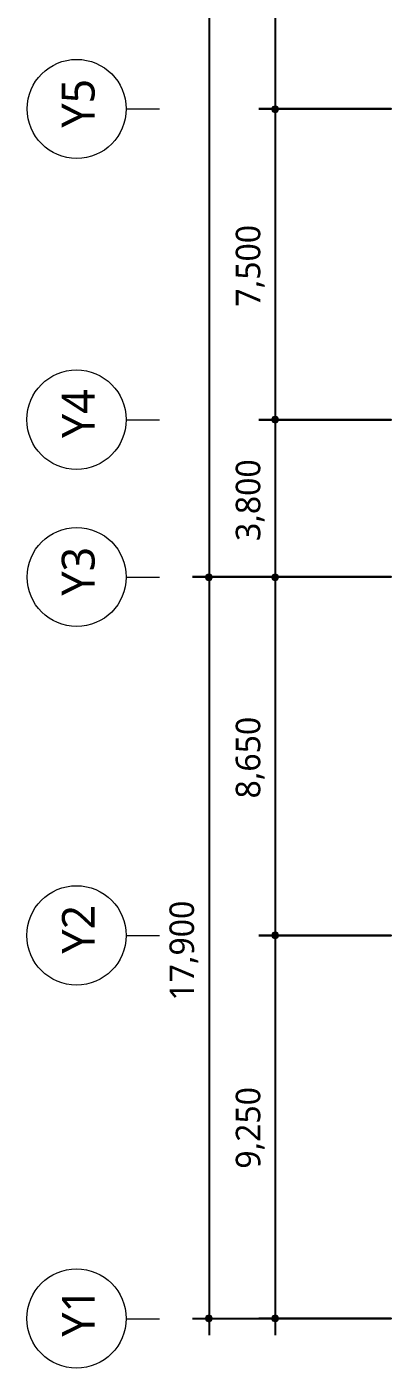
# Model space of a CAD drawing. Header units: millimetres. Extents: x -4020 to 126975, y -1911 to 106713.
# Drawn here: x -4020 to 4784, y 19525 to 51910 of the extents above; entities that cross this region are included whole.
import ezdxf

# ---------------------------------------------------------------- set-up
doc = ezdxf.new("R2010")
doc.units = ezdxf.units.MM
for name, color, linetype in [('PDF_문자', 7, 'Continuous'), ('PDF_솔리드 채우기', 7, 'Continuous'), ('PDF_형상', 7, 'Continuous')]:
    doc.layers.add(name, color=color, linetype=linetype)
doc.styles.add('PDF 맑은 고딕', font='malgun.ttf')

msp = doc.modelspace()

# ---------------------------------------------------------------- linework, layer by layer
at = {"layer": 'PDF_솔리드 채우기', "transparency": 33554559}
for points in [[(1909, 49990), (1878, 49928), (1987, 49928)], [(1909, 49990), (1878, 49928), (1987, 49928)], [(1878, 49928), (1909, 49850), (1987, 49928)], [(1878, 49928), (1909, 49850), (1987, 49928)], [(1987, 50021), (1909, 49990), (1987, 49928)], [(1987, 50021), (1909, 49990), (1987, 49928)], [(1909, 49850), (1987, 49819), (1987, 49928)], [(1909, 49850), (1987, 49819), (1987, 49928)], [(2049, 49990), (1987, 50021), (1987, 49928)], [(2049, 49990), (1987, 50021), (1987, 49928)], [(2080, 49928), (2049, 49990), (1987, 49928)], [(2080, 49928), (2049, 49990), (1987, 49928)], [(1987, 49819), (2049, 49850), (1987, 49928)], [(2049, 49850), (2080, 49928), (1987, 49928)], [(1987, 49819), (2049, 49850), (1987, 49928)], [(2049, 49850), (2080, 49928), (1987, 49928)], [(1909, 42498), (1878, 42420), (1987, 42420)], [(1909, 42498), (1878, 42420), (1987, 42420)], [(1987, 42529), (1909, 42498), (1987, 42420)], [(1987, 42529), (1909, 42498), (1987, 42420)], [(2049, 42498), (1987, 42529), (1987, 42420)], [(2049, 42498), (1987, 42529), (1987, 42420)], [(2080, 42420), (2049, 42498), (1987, 42420)], [(2080, 42420), (2049, 42498), (1987, 42420)], [(1878, 42420), (1909, 42358), (1987, 42420)], [(1878, 42420), (1909, 42358), (1987, 42420)], [(1909, 42358), (1987, 42327), (1987, 42420)], [(1909, 42358), (1987, 42327), (1987, 42420)], [(1987, 42327), (2049, 42358), (1987, 42420)], [(2049, 42358), (2080, 42420), (1987, 42420)], [(1987, 42327), (2049, 42358), (1987, 42420)], [(2049, 42358), (2080, 42420), (1987, 42420)], [(308, 38689), (277, 38627), (385, 38627)], [(308, 38689), (277, 38627), (385, 38627)], [(277, 38627), (308, 38549), (385, 38627)], [(277, 38627), (308, 38549), (385, 38627)], [(385, 38720), (308, 38689), (385, 38627)], [(385, 38720), (308, 38689), (385, 38627)], [(308, 38549), (385, 38518), (385, 38627)], [(308, 38549), (385, 38518), (385, 38627)], [(448, 38689), (385, 38720), (385, 38627)], [(448, 38689), (385, 38720), (385, 38627)], [(479, 38627), (448, 38689), (385, 38627)], [(479, 38627), (448, 38689), (385, 38627)], [(385, 38518), (448, 38549), (385, 38627)], [(448, 38549), (479, 38627), (385, 38627)], [(385, 38518), (448, 38549), (385, 38627)], [(448, 38549), (479, 38627), (385, 38627)], [(1909, 38689), (1878, 38627), (1987, 38627)], [(1909, 38689), (1878, 38627), (1987, 38627)], [(1878, 38627), (1909, 38549), (1987, 38627)], [(1878, 38627), (1909, 38549), (1987, 38627)], [(1987, 38720), (1909, 38689), (1987, 38627)], [(1987, 38720), (1909, 38689), (1987, 38627)], [(1909, 38549), (1987, 38518), (1987, 38627)], [(1909, 38549), (1987, 38518), (1987, 38627)], [(2049, 38689), (1987, 38720), (1987, 38627)], [(2049, 38689), (1987, 38720), (1987, 38627)], [(2080, 38627), (2049, 38689), (1987, 38627)], [(2080, 38627), (2049, 38689), (1987, 38627)], [(1987, 38518), (2049, 38549), (1987, 38627)], [(2049, 38549), (2080, 38627), (1987, 38627)], [(1987, 38518), (2049, 38549), (1987, 38627)], [(2049, 38549), (2080, 38627), (1987, 38627)], [(1909, 30046), (1878, 29969), (1987, 29969)], [(1909, 30046), (1878, 29969), (1987, 29969)], [(1878, 29969), (1909, 29907), (1987, 29969)], [(1878, 29969), (1909, 29907), (1987, 29969)], [(1987, 30078), (1909, 30046), (1987, 29969)], [(1987, 30078), (1909, 30046), (1987, 29969)], [(1909, 29907), (1987, 29875), (1987, 29969)], [(1909, 29907), (1987, 29875), (1987, 29969)], [(2049, 30046), (1987, 30078), (1987, 29969)], [(2049, 30046), (1987, 30078), (1987, 29969)], [(2080, 29969), (2049, 30046), (1987, 29969)], [(2080, 29969), (2049, 30046), (1987, 29969)], [(1987, 29875), (2049, 29907), (1987, 29969)], [(2049, 29907), (2080, 29969), (1987, 29969)], [(1987, 29875), (2049, 29907), (1987, 29969)], [(2049, 29907), (2080, 29969), (1987, 29969)], [(308, 20797), (277, 20720), (385, 20720)], [(385, 20828), (308, 20797), (385, 20720)], [(448, 20797), (385, 20828), (385, 20720)], [(479, 20720), (448, 20797), (385, 20720)], [(1909, 20797), (1878, 20720), (1987, 20720)], [(1987, 20828), (1909, 20797), (1987, 20720)], [(2049, 20797), (1987, 20828), (1987, 20720)], [(2080, 20720), (2049, 20797), (1987, 20720)], [(277, 20720), (308, 20657), (385, 20720)], [(308, 20657), (385, 20626), (385, 20720)], [(385, 20626), (448, 20657), (385, 20720)], [(448, 20657), (479, 20720), (385, 20720)], [(1878, 20720), (1909, 20657), (1987, 20720)], [(1909, 20657), (1987, 20626), (1987, 20720)], [(1987, 20626), (2049, 20657), (1987, 20720)], [(2049, 20657), (2080, 20720), (1987, 20720)]]:
    msp.add_solid(points, dxfattribs=at)
at = {"layer": 'PDF_형상', "lineweight": 25}
for points in [[(385, 87827), (385, 38226)], [(1986, 49526), (1986, 57827)], [(1986, 42034), (1986, 50335)], [(1986, 38226), (1986, 42827)], [(385, 39034), (385, 20319)], [(1986, 29583), (1986, 39034)], [(1986, 20319), (1986, 30376)], [(-19, 20723), (4784, 20723), (1582, 20723)]]:
    msp.add_lwpolyline(points, dxfattribs=at)
at = {"layer": 'PDF_형상', "lineweight": 5}
for points in [[(-1620, 49928), (-812, 49928)], [(-1620, 42420), (-812, 42420)], [(-1620, 38627), (-812, 38627)], [(-1620, 29969), (-812, 29969)], [(-1620, 20720), (-812, 20720)]]:
    msp.add_lwpolyline(points, dxfattribs=at)
at = {"layer": 'PDF_형상', "lineweight": 25}
for points in [[(1582, 49930), (4784, 49930)], [(1582, 42423), (4784, 42423)], [(-19, 38630), (4784, 38630), (1582, 38630), (4784, 38630)], [(1582, 29972), (4784, 29972)]]:
    msp.add_lwpolyline(points, close=True, dxfattribs=at)
at = {"layer": 'PDF_형상', "lineweight": 5}
for centre, radius in [((-2815, 49928), 1196), ((-2820, 42426), 1200), ((-2815, 38627), 1196), ((-2820, 29974), 1200), ((-2820, 20725), 1200)]:
    msp.add_circle(centre, radius, dxfattribs=at)

# ---------------------------------------------------------------- texts
at = {"layer": 'PDF_문자', "attachment_point": 4, "rotation": 90, "style": 'PDF 맑은 고딕'}
for s, insert, char_height in [('Y5', (-2774, 49477), 793.3), ('7,500', (1378, 45156), 592.2), ('Y4', (-2774, 41984), 793.3), ('3,800', (1378, 39497), 592.2), ('Y3', (-2774, 38177), 793.3), ('8,650', (1378, 33280), 592.2), ('17,900', (-223, 28399), 592.2), ('Y2', (-2774, 29534), 793.3), ('9,250', (1378, 24341), 592.2), ('Y1', (-2774, 20284), 793.3)]:
    msp.add_mtext(s, dxfattribs=dict(at, insert=insert, char_height=char_height))

doc.saveas('drawing.dxf')
